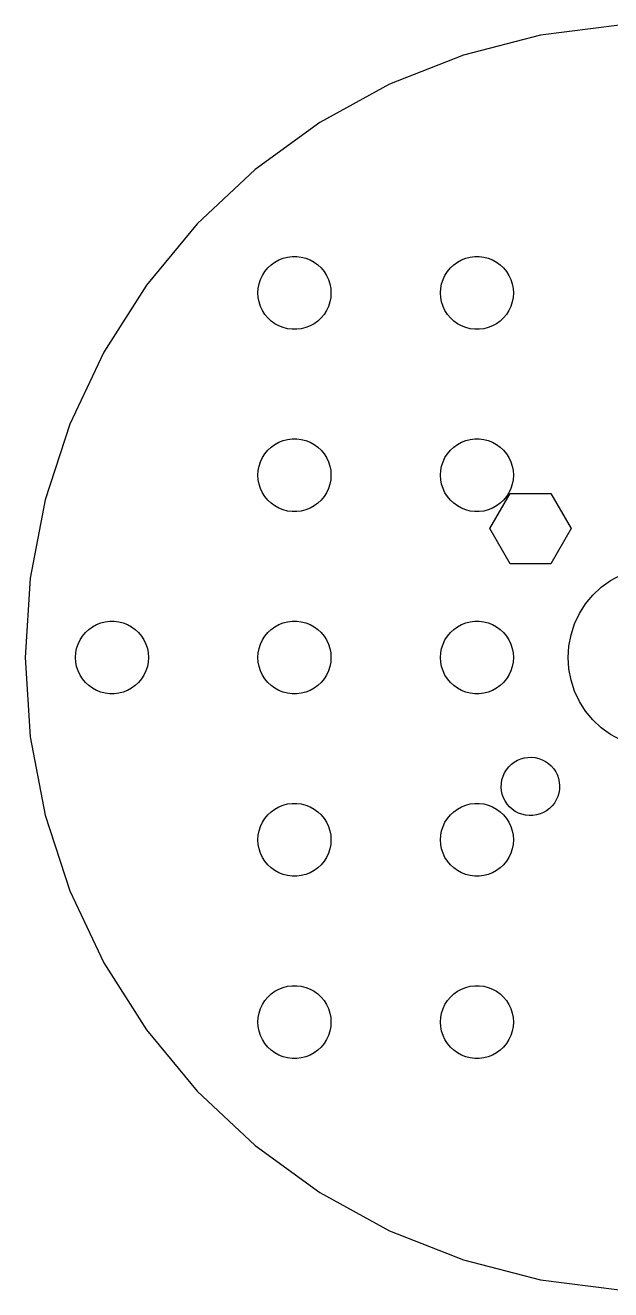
# Model space of a CAD drawing. Header units: metres. Extents: x -52 to 52, y -52 to 272.
# Drawn here: x -52.1 to -4, y 168 to 272 of the extents above; entities that cross this region are included whole.
import ezdxf

# ---------------------------------------------------------------- set-up
doc = ezdxf.new("R2010")
doc.units = ezdxf.units.M

msp = doc.modelspace()

# ---------------------------------------------------------------- linework, layer by layer
for p, q in [((-3.27295, 272.022), (-9.76724, 271.202)), ((-9.76724, 271.202), (-16.1075, 269.574)), ((-16.1075, 269.574), (-22.1937, 267.164)), ((-22.1937, 267.164), (-27.93, 264.011)), ((-27.93, 264.011), (-33.2257, 260.163)), ((-33.2257, 260.163), (-37.9975, 255.682)), ((-37.9975, 255.682), (-42.17, 250.638)), ((-31.2773, 252.714), (-30.927, 252.853)), ((-30.927, 252.853), (-30.5621, 252.947)), ((-30.5621, 252.947), (-30.1884, 252.994)), ((-30.1884, 252.994), (-29.8116, 252.994)), ((-29.8116, 252.994), (-29.4379, 252.947)), ((-29.4379, 252.947), (-29.0729, 252.853)), ((-29.0729, 252.853), (-28.7227, 252.714)), ((-16.2773, 252.714), (-15.927, 252.853)), ((-15.927, 252.853), (-15.5621, 252.947)), ((-15.5621, 252.947), (-15.1884, 252.994)), ((-15.1884, 252.994), (-14.8116, 252.994)), ((-14.8116, 252.994), (-14.4379, 252.947)), ((-14.4379, 252.947), (-14.0729, 252.853)), ((-14.0729, 252.853), (-13.7227, 252.714)), ((-32.427, 251.763), (-32.1869, 252.054)), ((-32.1869, 252.054), (-31.9123, 252.312)), ((-31.9123, 252.312), (-31.6075, 252.533)), ((-31.6075, 252.533), (-31.2773, 252.714)), ((-28.7227, 252.714), (-28.3925, 252.533)), ((-28.3925, 252.533), (-28.0877, 252.312)), ((-28.0877, 252.312), (-27.8131, 252.054)), ((-27.8131, 252.054), (-27.5729, 251.763)), ((-17.427, 251.763), (-17.1869, 252.054)), ((-17.1869, 252.054), (-16.9123, 252.312)), ((-16.9123, 252.312), (-16.6075, 252.533)), ((-16.6075, 252.533), (-16.2773, 252.714)), ((-13.7227, 252.714), (-13.3925, 252.533)), ((-13.3925, 252.533), (-13.0877, 252.312)), ((-13.0877, 252.312), (-12.8131, 252.054)), ((-12.8131, 252.054), (-12.5729, 251.763)), ((-32.9057, 250.746), (-32.7893, 251.104)), ((-32.7893, 251.104), (-32.6289, 251.445)), ((-32.6289, 251.445), (-32.427, 251.763)), ((-27.5729, 251.763), (-27.3711, 251.445)), ((-27.3711, 251.445), (-27.2107, 251.104)), ((-27.2107, 251.104), (-27.0942, 250.746)), ((-17.9057, 250.746), (-17.7893, 251.104)), ((-17.7893, 251.104), (-17.6289, 251.445)), ((-17.6289, 251.445), (-17.427, 251.763)), ((-12.5729, 251.763), (-12.3711, 251.445)), ((-12.3711, 251.445), (-12.2107, 251.104)), ((-12.2107, 251.104), (-12.0942, 250.746)), ((-42.17, 250.638), (-45.6775, 245.111)), ((-33, 250), (-32.9763, 250.376)), ((-32.9763, 249.624), (-33, 250)), ((-32.9763, 250.376), (-32.9057, 250.746)), ((-27.0942, 250.746), (-27.0237, 250.376)), ((-27.0237, 250.376), (-27, 250)), ((-27, 250), (-27.0237, 249.624)), ((-18, 250), (-17.9763, 250.376)), ((-17.9763, 249.624), (-18, 250)), ((-17.9763, 250.376), (-17.9057, 250.746)), ((-12.0942, 250.746), (-12.0237, 250.376)), ((-12.0237, 250.376), (-12, 250)), ((-12, 250), (-12.0237, 249.624)), ((-32.9057, 249.254), (-32.9763, 249.624)), ((-32.7893, 248.896), (-32.9057, 249.254)), ((-32.6289, 248.555), (-32.7893, 248.896)), ((-27.2107, 248.896), (-27.3711, 248.555)), ((-27.0942, 249.254), (-27.2107, 248.896)), ((-27.0237, 249.624), (-27.0942, 249.254)), ((-17.9057, 249.254), (-17.9763, 249.624)), ((-17.7893, 248.896), (-17.9057, 249.254)), ((-17.6289, 248.555), (-17.7893, 248.896)), ((-12.2107, 248.896), (-12.3711, 248.555)), ((-12.0942, 249.254), (-12.2107, 248.896)), ((-12.0237, 249.624), (-12.0942, 249.254)), ((-32.427, 248.237), (-32.6289, 248.555)), ((-32.1869, 247.946), (-32.427, 248.237)), ((-31.9123, 247.688), (-32.1869, 247.946)), ((-31.6075, 247.467), (-31.9123, 247.688)), ((-28.0877, 247.688), (-28.3925, 247.467)), ((-27.8131, 247.946), (-28.0877, 247.688)), ((-27.5729, 248.237), (-27.8131, 247.946)), ((-27.3711, 248.555), (-27.5729, 248.237)), ((-17.427, 248.237), (-17.6289, 248.555)), ((-17.1869, 247.946), (-17.427, 248.237)), ((-16.9123, 247.688), (-17.1869, 247.946)), ((-16.6075, 247.467), (-16.9123, 247.688)), ((-13.0877, 247.688), (-13.3925, 247.467)), ((-12.8131, 247.946), (-13.0877, 247.688)), ((-12.5729, 248.237), (-12.8131, 247.946)), ((-12.3711, 248.555), (-12.5729, 248.237)), ((-31.2773, 247.286), (-31.6075, 247.467)), ((-30.927, 247.147), (-31.2773, 247.286)), ((-30.5621, 247.053), (-30.927, 247.147)), ((-30.1884, 247.006), (-30.5621, 247.053)), ((-29.8116, 247.006), (-30.1884, 247.006)), ((-29.4379, 247.053), (-29.8116, 247.006)), ((-29.0729, 247.147), (-29.4379, 247.053)), ((-28.7227, 247.286), (-29.0729, 247.147)), ((-28.3925, 247.467), (-28.7227, 247.286)), ((-16.2773, 247.286), (-16.6075, 247.467)), ((-15.927, 247.147), (-16.2773, 247.286)), ((-15.5621, 247.053), (-15.927, 247.147)), ((-15.1884, 247.006), (-15.5621, 247.053)), ((-14.8116, 247.006), (-15.1884, 247.006)), ((-14.4379, 247.053), (-14.8116, 247.006)), ((-14.0729, 247.147), (-14.4379, 247.053)), ((-13.7227, 247.286), (-14.0729, 247.147)), ((-13.3925, 247.467), (-13.7227, 247.286)), ((-45.6775, 245.111), (-48.4646, 239.188)), ((-48.4646, 239.188), (-50.4874, 232.963)), ((-32.1869, 237.054), (-31.9123, 237.312)), ((-31.9123, 237.312), (-31.6075, 237.533)), ((-31.6075, 237.533), (-31.2773, 237.714)), ((-31.2773, 237.714), (-30.927, 237.853)), ((-30.927, 237.853), (-30.5621, 237.947)), ((-30.5621, 237.947), (-30.1884, 237.994)), ((-30.1884, 237.994), (-29.8116, 237.994)), ((-29.8116, 237.994), (-29.4379, 237.947)), ((-29.4379, 237.947), (-29.0729, 237.853)), ((-29.0729, 237.853), (-28.7227, 237.714)), ((-28.7227, 237.714), (-28.3925, 237.533)), ((-28.3925, 237.533), (-28.0877, 237.312)), ((-28.0877, 237.312), (-27.8131, 237.054)), ((-17.1869, 237.054), (-16.9123, 237.312)), ((-16.9123, 237.312), (-16.6075, 237.533)), ((-16.6075, 237.533), (-16.2773, 237.714)), ((-16.2773, 237.714), (-15.927, 237.853)), ((-15.927, 237.853), (-15.5621, 237.947)), ((-15.5621, 237.947), (-15.1884, 237.994)), ((-15.1884, 237.994), (-14.8116, 237.994)), ((-14.8116, 237.994), (-14.4379, 237.947)), ((-14.4379, 237.947), (-14.0729, 237.853)), ((-14.0729, 237.853), (-13.7227, 237.714)), ((-13.7227, 237.714), (-13.3925, 237.533)), ((-13.3925, 237.533), (-13.0877, 237.312)), ((-13.0877, 237.312), (-12.8131, 237.054)), ((-32.7893, 236.104), (-32.6289, 236.445)), ((-32.6289, 236.445), (-32.427, 236.763)), ((-32.427, 236.763), (-32.1869, 237.054)), ((-27.8131, 237.054), (-27.5729, 236.763)), ((-27.5729, 236.763), (-27.3711, 236.445)), ((-27.3711, 236.445), (-27.2107, 236.104)), ((-17.7893, 236.104), (-17.6289, 236.445)), ((-17.6289, 236.445), (-17.427, 236.763)), ((-17.427, 236.763), (-17.1869, 237.054)), ((-12.8131, 237.054), (-12.5729, 236.763)), ((-12.5729, 236.763), (-12.3711, 236.445)), ((-12.3711, 236.445), (-12.2107, 236.104)), ((-33, 235), (-32.9763, 235.376)), ((-32.9763, 235.376), (-32.9057, 235.746)), ((-32.9057, 235.746), (-32.7893, 236.104)), ((-27.2107, 236.104), (-27.0942, 235.746)), ((-27.0942, 235.746), (-27.0237, 235.376)), ((-27.0237, 235.376), (-27, 235)), ((-18, 235), (-17.9763, 235.376)), ((-17.9763, 235.376), (-17.9057, 235.746)), ((-17.9057, 235.746), (-17.7893, 236.104)), ((-12.2107, 236.104), (-12.0942, 235.746)), ((-12.0942, 235.746), (-12.0237, 235.376)), ((-12.0237, 235.376), (-12, 235)), ((-32.9763, 234.624), (-33, 235)), ((-32.9057, 234.254), (-32.9763, 234.624)), ((-32.7893, 233.896), (-32.9057, 234.254)), ((-27.0942, 234.254), (-27.2107, 233.896)), ((-27.0237, 234.624), (-27.0942, 234.254)), ((-27, 235), (-27.0237, 234.624)), ((-17.9763, 234.624), (-18, 235)), ((-17.9057, 234.254), (-17.9763, 234.624)), ((-17.7893, 233.896), (-17.9057, 234.254)), ((-12.0942, 234.254), (-12.2107, 233.896)), ((-12.0237, 234.624), (-12.0942, 234.254)), ((-12, 235), (-12.0237, 234.624)), ((-32.6289, 233.555), (-32.7893, 233.896)), ((-32.427, 233.237), (-32.6289, 233.555)), ((-32.1869, 232.946), (-32.427, 233.237)), ((-27.5729, 233.237), (-27.8131, 232.946)), ((-27.3711, 233.555), (-27.5729, 233.237)), ((-27.2107, 233.896), (-27.3711, 233.555)), ((-17.6289, 233.555), (-17.7893, 233.896)), ((-17.427, 233.237), (-17.6289, 233.555)), ((-17.1869, 232.946), (-17.427, 233.237)), ((-13.9536, 230.607), (-12.2803, 233.505)), ((-12.5729, 233.237), (-12.8131, 232.946)), ((-12.3711, 233.555), (-12.5729, 233.237)), ((-12.2107, 233.896), (-12.3711, 233.555)), ((-12.2803, 233.505), (-8.9337, 233.505)), ((-8.9337, 233.505), (-7.26041, 230.607)), ((-50.4874, 232.963), (-51.714, 226.533)), ((-31.9123, 232.688), (-32.1869, 232.946)), ((-31.6075, 232.467), (-31.9123, 232.688)), ((-31.2773, 232.286), (-31.6075, 232.467)), ((-30.927, 232.147), (-31.2773, 232.286)), ((-30.5621, 232.053), (-30.927, 232.147)), ((-30.1884, 232.006), (-30.5621, 232.053)), ((-29.4379, 232.053), (-29.8116, 232.006)), ((-29.0729, 232.147), (-29.4379, 232.053)), ((-28.7227, 232.286), (-29.0729, 232.147)), ((-28.3925, 232.467), (-28.7227, 232.286)), ((-28.0877, 232.688), (-28.3925, 232.467)), ((-27.8131, 232.946), (-28.0877, 232.688)), ((-16.9123, 232.688), (-17.1869, 232.946)), ((-16.6075, 232.467), (-16.9123, 232.688)), ((-16.2773, 232.286), (-16.6075, 232.467)), ((-15.927, 232.147), (-16.2773, 232.286)), ((-15.5621, 232.053), (-15.927, 232.147)), ((-15.1884, 232.006), (-15.5621, 232.053)), ((-14.4379, 232.053), (-14.8116, 232.006)), ((-14.0729, 232.147), (-14.4379, 232.053)), ((-13.7227, 232.286), (-14.0729, 232.147)), ((-13.3925, 232.467), (-13.7227, 232.286)), ((-13.0877, 232.688), (-13.3925, 232.467)), ((-12.8131, 232.946), (-13.0877, 232.688)), ((-29.8116, 232.006), (-30.1884, 232.006)), ((-14.8116, 232.006), (-15.1884, 232.006)), ((-12.2803, 227.709), (-13.9536, 230.607)), ((-7.26041, 230.607), (-8.9337, 227.709)), ((-8.9337, 227.709), (-12.2803, 227.709)), ((-51.714, 226.533), (-52.125, 220)), ((-5.46725, 225.134), (-4.78067, 225.779)), ((-4.78067, 225.779), (-4.01869, 226.332)), ((-4.01869, 226.332), (-3.19334, 226.786)), ((-6.06763, 224.408), (-5.46725, 225.134)), ((-6.5723, 223.613), (-6.06763, 224.408)), ((-46.6075, 222.533), (-46.2773, 222.714)), ((-46.2773, 222.714), (-45.927, 222.853)), ((-45.927, 222.853), (-45.5621, 222.947)), ((-45.5621, 222.947), (-45.1884, 222.994)), ((-45.1884, 222.994), (-44.8116, 222.994)), ((-44.8116, 222.994), (-44.4379, 222.947)), ((-44.4379, 222.947), (-44.0729, 222.853)), ((-44.0729, 222.853), (-43.7227, 222.714)), ((-43.7227, 222.714), (-43.3925, 222.533)), ((-31.6075, 222.533), (-31.2773, 222.714)), ((-31.2773, 222.714), (-30.927, 222.853)), ((-30.927, 222.853), (-30.5621, 222.947)), ((-30.5621, 222.947), (-30.1884, 222.994)), ((-30.1884, 222.994), (-29.8116, 222.994)), ((-29.8116, 222.994), (-29.4379, 222.947)), ((-29.4379, 222.947), (-29.0729, 222.853)), ((-29.0729, 222.853), (-28.7227, 222.714)), ((-28.7227, 222.714), (-28.3925, 222.533)), ((-16.6075, 222.533), (-16.2773, 222.714)), ((-16.2773, 222.714), (-15.927, 222.853)), ((-15.927, 222.853), (-15.5621, 222.947)), ((-15.5621, 222.947), (-15.1884, 222.994)), ((-15.1884, 222.994), (-14.8116, 222.994)), ((-14.8116, 222.994), (-14.4379, 222.947)), ((-14.4379, 222.947), (-14.0729, 222.853)), ((-14.0729, 222.853), (-13.7227, 222.714)), ((-13.7227, 222.714), (-13.3925, 222.533)), ((-7.26436, 221.865), (-6.97331, 222.761)), ((-6.97331, 222.761), (-6.5723, 223.613)), ((-47.6289, 221.445), (-47.427, 221.763)), ((-47.427, 221.763), (-47.1869, 222.054)), ((-47.1869, 222.054), (-46.9123, 222.312)), ((-46.9123, 222.312), (-46.6075, 222.533)), ((-43.3925, 222.533), (-43.0877, 222.312)), ((-43.0877, 222.312), (-42.8131, 222.054)), ((-42.8131, 222.054), (-42.5729, 221.763)), ((-42.5729, 221.763), (-42.3711, 221.445)), ((-32.6289, 221.445), (-32.427, 221.763)), ((-32.427, 221.763), (-32.1869, 222.054)), ((-32.1869, 222.054), (-31.9123, 222.312)), ((-31.9123, 222.312), (-31.6075, 222.533)), ((-28.3925, 222.533), (-28.0877, 222.312)), ((-28.0877, 222.312), (-27.8131, 222.054)), ((-27.8131, 222.054), (-27.5729, 221.763)), ((-27.5729, 221.763), (-27.3711, 221.445)), ((-17.6289, 221.445), (-17.427, 221.763)), ((-17.427, 221.763), (-17.1869, 222.054)), ((-17.1869, 222.054), (-16.9123, 222.312)), ((-16.9123, 222.312), (-16.6075, 222.533)), ((-13.3925, 222.533), (-13.0877, 222.312)), ((-13.0877, 222.312), (-12.8131, 222.054)), ((-12.8131, 222.054), (-12.5729, 221.763)), ((-12.5729, 221.763), (-12.3711, 221.445)), ((-7.44086, 220.94), (-7.26436, 221.865)), ((-47.9763, 220.376), (-47.9057, 220.746)), ((-47.9057, 220.746), (-47.7893, 221.104)), ((-47.7893, 221.104), (-47.6289, 221.445)), ((-42.3711, 221.445), (-42.2107, 221.104)), ((-42.2107, 221.104), (-42.0942, 220.746)), ((-42.0942, 220.746), (-42.0237, 220.376)), ((-32.9763, 220.376), (-32.9057, 220.746)), ((-32.9057, 220.746), (-32.7893, 221.104)), ((-32.7893, 221.104), (-32.6289, 221.445)), ((-27.3711, 221.445), (-27.2107, 221.104)), ((-27.2107, 221.104), (-27.0942, 220.746)), ((-27.0942, 220.746), (-27.0237, 220.376)), ((-17.9763, 220.376), (-17.9057, 220.746)), ((-17.9057, 220.746), (-17.7893, 221.104)), ((-17.7893, 221.104), (-17.6289, 221.445)), ((-12.3711, 221.445), (-12.2107, 221.104)), ((-12.2107, 221.104), (-12.0942, 220.746)), ((-12.0942, 220.746), (-12.0237, 220.376)), ((-7.5, 220), (-7.44086, 220.94)), ((-52.125, 220), (-51.714, 213.467)), ((-48, 220), (-47.9763, 220.376)), ((-47.9763, 219.624), (-48, 220)), ((-47.9057, 219.254), (-47.9763, 219.624)), ((-42.0237, 219.624), (-42.0942, 219.254)), ((-42.0237, 220.376), (-42, 220)), ((-42, 220), (-42.0237, 219.624)), ((-33, 220), (-32.9763, 220.376)), ((-32.9763, 219.624), (-33, 220)), ((-32.9057, 219.254), (-32.9763, 219.624)), ((-27.0237, 219.624), (-27.0942, 219.254)), ((-27.0237, 220.376), (-27, 220)), ((-27, 220), (-27.0237, 219.624)), ((-18, 220), (-17.9763, 220.376)), ((-17.9763, 219.624), (-18, 220)), ((-17.9057, 219.254), (-17.9763, 219.624)), ((-12.0237, 219.624), (-12.0942, 219.254)), ((-12.0237, 220.376), (-12, 220)), ((-12, 220), (-12.0237, 219.624)), ((-7.44086, 219.06), (-7.5, 220)), ((-47.7893, 218.896), (-47.9057, 219.254)), ((-47.6289, 218.555), (-47.7893, 218.896)), ((-47.427, 218.237), (-47.6289, 218.555)), ((-42.3711, 218.555), (-42.5729, 218.237)), ((-42.2107, 218.896), (-42.3711, 218.555)), ((-42.0942, 219.254), (-42.2107, 218.896)), ((-32.7893, 218.896), (-32.9057, 219.254)), ((-32.6289, 218.555), (-32.7893, 218.896)), ((-32.427, 218.237), (-32.6289, 218.555)), ((-27.3711, 218.555), (-27.5729, 218.237)), ((-27.2107, 218.896), (-27.3711, 218.555)), ((-27.0942, 219.254), (-27.2107, 218.896)), ((-17.7893, 218.896), (-17.9057, 219.254)), ((-17.6289, 218.555), (-17.7893, 218.896)), ((-17.427, 218.237), (-17.6289, 218.555)), ((-12.3711, 218.555), (-12.5729, 218.237)), ((-12.2107, 218.896), (-12.3711, 218.555)), ((-12.0942, 219.254), (-12.2107, 218.896)), ((-7.26436, 218.135), (-7.44086, 219.06)), ((-47.1869, 217.946), (-47.427, 218.237)), ((-46.9123, 217.688), (-47.1869, 217.946)), ((-46.6075, 217.467), (-46.9123, 217.688)), ((-46.2773, 217.286), (-46.6075, 217.467)), ((-43.3925, 217.467), (-43.7227, 217.286)), ((-43.0877, 217.688), (-43.3925, 217.467)), ((-42.8131, 217.946), (-43.0877, 217.688)), ((-42.5729, 218.237), (-42.8131, 217.946)), ((-32.1869, 217.946), (-32.427, 218.237)), ((-31.9123, 217.688), (-32.1869, 217.946)), ((-31.6075, 217.467), (-31.9123, 217.688)), ((-31.2773, 217.286), (-31.6075, 217.467)), ((-28.3925, 217.467), (-28.7227, 217.286)), ((-28.0877, 217.688), (-28.3925, 217.467)), ((-27.8131, 217.946), (-28.0877, 217.688)), ((-27.5729, 218.237), (-27.8131, 217.946)), ((-17.1869, 217.946), (-17.427, 218.237)), ((-16.9123, 217.688), (-17.1869, 217.946)), ((-16.6075, 217.467), (-16.9123, 217.688)), ((-16.2773, 217.286), (-16.6075, 217.467)), ((-13.3925, 217.467), (-13.7227, 217.286)), ((-13.0877, 217.688), (-13.3925, 217.467)), ((-12.8131, 217.946), (-13.0877, 217.688)), ((-12.5729, 218.237), (-12.8131, 217.946)), ((-6.97331, 217.239), (-7.26436, 218.135)), ((-45.927, 217.147), (-46.2773, 217.286)), ((-45.5621, 217.053), (-45.927, 217.147)), ((-45.1884, 217.006), (-45.5621, 217.053)), ((-44.8116, 217.006), (-45.1884, 217.006)), ((-44.4379, 217.053), (-44.8116, 217.006)), ((-44.0729, 217.147), (-44.4379, 217.053)), ((-43.7227, 217.286), (-44.0729, 217.147)), ((-30.927, 217.147), (-31.2773, 217.286)), ((-30.5621, 217.053), (-30.927, 217.147)), ((-30.1884, 217.006), (-30.5621, 217.053)), ((-29.8116, 217.006), (-30.1884, 217.006)), ((-29.4379, 217.053), (-29.8116, 217.006)), ((-29.0729, 217.147), (-29.4379, 217.053)), ((-28.7227, 217.286), (-29.0729, 217.147)), ((-15.927, 217.147), (-16.2773, 217.286)), ((-15.5621, 217.053), (-15.927, 217.147)), ((-15.1884, 217.006), (-15.5621, 217.053)), ((-14.8116, 217.006), (-15.1884, 217.006)), ((-14.4379, 217.053), (-14.8116, 217.006)), ((-14.0729, 217.147), (-14.4379, 217.053)), ((-13.7227, 217.286), (-14.0729, 217.147)), ((-6.5723, 216.387), (-6.97331, 217.239)), ((-6.06763, 215.592), (-6.5723, 216.387)), ((-5.46725, 214.866), (-6.06763, 215.592)), ((-4.78067, 214.221), (-5.46725, 214.866)), ((-51.714, 213.467), (-50.4874, 207.037)), ((-4.01869, 213.668), (-4.78067, 214.221)), ((-3.19334, 213.214), (-4.01869, 213.668)), ((-12.3905, 210.999), (-12.1752, 211.21)), ((-12.1752, 211.21), (-11.9351, 211.392)), ((-11.9351, 211.392), (-11.6741, 211.543)), ((-11.6741, 211.543), (-11.3963, 211.66)), ((-11.3963, 211.66), (-11.106, 211.741)), ((-11.106, 211.741), (-10.8078, 211.785)), ((-10.8078, 211.785), (-10.5065, 211.791)), ((-10.5065, 211.791), (-10.2067, 211.759)), ((-10.2067, 211.759), (-9.91331, 211.691)), ((-9.91331, 211.691), (-9.63083, 211.586)), ((-9.63083, 211.586), (-9.36372, 211.446)), ((-9.36372, 211.446), (-9.11624, 211.274)), ((-9.11624, 211.274), (-8.89226, 211.072)), ((-12.9436, 209.941), (-12.8565, 210.23)), ((-12.8565, 210.23), (-12.7339, 210.505)), ((-12.7339, 210.505), (-12.5777, 210.763)), ((-12.5777, 210.763), (-12.3905, 210.999)), ((-8.89226, 211.072), (-8.69533, 210.844)), ((-8.69533, 210.844), (-8.52853, 210.593)), ((-8.52853, 210.593), (-8.39452, 210.323)), ((-8.39452, 210.323), (-8.29539, 210.038)), ((-13.0065, 209.343), (-12.9939, 209.644)), ((-12.9812, 209.042), (-13.0065, 209.343)), ((-12.9939, 209.644), (-12.9436, 209.941)), ((-8.29539, 210.038), (-8.23274, 209.744)), ((-8.22014, 209.142), (-8.2704, 208.845)), ((-8.23274, 209.744), (-8.20752, 209.443)), ((-8.20752, 209.443), (-8.22014, 209.142)), ((-12.9186, 208.748), (-12.9812, 209.042)), ((-12.8195, 208.463), (-12.9186, 208.748)), ((-12.6855, 208.193), (-12.8195, 208.463)), ((-12.5187, 207.942), (-12.6855, 208.193)), ((-8.4801, 208.281), (-8.63623, 208.023)), ((-8.35751, 208.556), (-8.4801, 208.281)), ((-8.2704, 208.845), (-8.35751, 208.556)), ((-32.427, 206.763), (-32.1869, 207.054)), ((-32.1869, 207.054), (-31.9123, 207.312)), ((-31.9123, 207.312), (-31.6075, 207.533)), ((-31.6075, 207.533), (-31.2773, 207.714)), ((-31.2773, 207.714), (-30.927, 207.853)), ((-30.927, 207.853), (-30.5621, 207.947)), ((-30.5621, 207.947), (-30.1884, 207.994)), ((-30.1884, 207.994), (-29.8116, 207.994)), ((-29.8116, 207.994), (-29.4379, 207.947)), ((-29.4379, 207.947), (-29.0729, 207.853)), ((-29.0729, 207.853), (-28.7227, 207.714)), ((-28.7227, 207.714), (-28.3925, 207.533)), ((-28.3925, 207.533), (-28.0877, 207.312)), ((-28.0877, 207.312), (-27.8131, 207.054)), ((-27.8131, 207.054), (-27.5729, 206.763)), ((-17.427, 206.763), (-17.1869, 207.054)), ((-17.1869, 207.054), (-16.9123, 207.312)), ((-16.9123, 207.312), (-16.6075, 207.533)), ((-16.6075, 207.533), (-16.2773, 207.714)), ((-16.2773, 207.714), (-15.927, 207.853)), ((-15.927, 207.853), (-15.5621, 207.947)), ((-15.5621, 207.947), (-15.1884, 207.994)), ((-15.1884, 207.994), (-14.8116, 207.994)), ((-14.8116, 207.994), (-14.4379, 207.947)), ((-14.4379, 207.947), (-14.0729, 207.853)), ((-14.0729, 207.853), (-13.7227, 207.714)), ((-13.7227, 207.714), (-13.3925, 207.533)), ((-13.3925, 207.533), (-13.0877, 207.312)), ((-13.0877, 207.312), (-12.8131, 207.054)), ((-12.8131, 207.054), (-12.5729, 206.763)), ((-12.3217, 207.714), (-12.5187, 207.942)), ((-12.0977, 207.512), (-12.3217, 207.714)), ((-11.8503, 207.34), (-12.0977, 207.512)), ((-11.5832, 207.201), (-11.8503, 207.34)), ((-11.3007, 207.095), (-11.5832, 207.201)), ((-11.0072, 207.027), (-11.3007, 207.095)), ((-9.81772, 207.127), (-10.108, 207.045)), ((-9.53987, 207.243), (-9.81772, 207.127)), ((-9.27885, 207.394), (-9.53987, 207.243)), ((-9.03879, 207.576), (-9.27885, 207.394)), ((-8.82344, 207.787), (-9.03879, 207.576)), ((-8.63623, 208.023), (-8.82344, 207.787)), ((-50.4874, 207.037), (-48.4646, 200.812)), ((-32.9057, 205.746), (-32.7893, 206.104)), ((-32.7893, 206.104), (-32.6289, 206.445)), ((-32.6289, 206.445), (-32.427, 206.763)), ((-27.5729, 206.763), (-27.3711, 206.445)), ((-27.3711, 206.445), (-27.2107, 206.104)), ((-27.2107, 206.104), (-27.0942, 205.746)), ((-17.9057, 205.746), (-17.7893, 206.104)), ((-17.7893, 206.104), (-17.6289, 206.445)), ((-17.6289, 206.445), (-17.427, 206.763)), ((-12.5729, 206.763), (-12.3711, 206.445)), ((-12.3711, 206.445), (-12.2107, 206.104)), ((-12.2107, 206.104), (-12.0942, 205.746)), ((-10.7075, 206.995), (-11.0072, 207.027)), ((-10.4062, 207.001), (-10.7075, 206.995)), ((-10.108, 207.045), (-10.4062, 207.001)), ((-33, 205), (-32.9763, 205.376)), ((-32.9763, 204.624), (-33, 205)), ((-32.9763, 205.376), (-32.9057, 205.746)), ((-27.0942, 205.746), (-27.0237, 205.376)), ((-27.0237, 205.376), (-27, 205)), ((-27, 205), (-27.0237, 204.624)), ((-18, 205), (-17.9763, 205.376)), ((-17.9763, 204.624), (-18, 205)), ((-17.9763, 205.376), (-17.9057, 205.746)), ((-12.0942, 205.746), (-12.0237, 205.376)), ((-12.0237, 205.376), (-12, 205)), ((-12, 205), (-12.0237, 204.624)), ((-32.9057, 204.254), (-32.9763, 204.624)), ((-32.7893, 203.896), (-32.9057, 204.254)), ((-27.0942, 204.254), (-27.2107, 203.896)), ((-27.0237, 204.624), (-27.0942, 204.254)), ((-17.9057, 204.254), (-17.9763, 204.624)), ((-17.7893, 203.896), (-17.9057, 204.254)), ((-12.0942, 204.254), (-12.2107, 203.896)), ((-12.0237, 204.624), (-12.0942, 204.254)), ((-32.6289, 203.555), (-32.7893, 203.896)), ((-32.427, 203.237), (-32.6289, 203.555)), ((-32.1869, 202.946), (-32.427, 203.237)), ((-31.9123, 202.688), (-32.1869, 202.946)), ((-27.8131, 202.946), (-28.0877, 202.688)), ((-27.5729, 203.237), (-27.8131, 202.946)), ((-27.3711, 203.555), (-27.5729, 203.237)), ((-27.2107, 203.896), (-27.3711, 203.555)), ((-17.6289, 203.555), (-17.7893, 203.896)), ((-17.427, 203.237), (-17.6289, 203.555)), ((-17.1869, 202.946), (-17.427, 203.237)), ((-16.9123, 202.688), (-17.1869, 202.946)), ((-12.8131, 202.946), (-13.0877, 202.688)), ((-12.5729, 203.237), (-12.8131, 202.946)), ((-12.3711, 203.555), (-12.5729, 203.237)), ((-12.2107, 203.896), (-12.3711, 203.555)), ((-31.6075, 202.467), (-31.9123, 202.688)), ((-31.2773, 202.286), (-31.6075, 202.467)), ((-30.927, 202.147), (-31.2773, 202.286)), ((-30.5621, 202.053), (-30.927, 202.147)), ((-30.1884, 202.006), (-30.5621, 202.053)), ((-29.8116, 202.006), (-30.1884, 202.006)), ((-29.4379, 202.053), (-29.8116, 202.006)), ((-29.0729, 202.147), (-29.4379, 202.053)), ((-28.7227, 202.286), (-29.0729, 202.147)), ((-28.3925, 202.467), (-28.7227, 202.286)), ((-28.0877, 202.688), (-28.3925, 202.467)), ((-16.6075, 202.467), (-16.9123, 202.688)), ((-16.2773, 202.286), (-16.6075, 202.467)), ((-15.927, 202.147), (-16.2773, 202.286)), ((-15.5621, 202.053), (-15.927, 202.147)), ((-15.1884, 202.006), (-15.5621, 202.053)), ((-14.8116, 202.006), (-15.1884, 202.006)), ((-14.4379, 202.053), (-14.8116, 202.006)), ((-14.0729, 202.147), (-14.4379, 202.053)), ((-13.7227, 202.286), (-14.0729, 202.147)), ((-13.3925, 202.467), (-13.7227, 202.286)), ((-13.0877, 202.688), (-13.3925, 202.467)), ((-48.4646, 200.812), (-45.6775, 194.889)), ((-45.6775, 194.889), (-42.17, 189.362)), ((-31.9123, 192.312), (-31.6075, 192.533)), ((-31.6075, 192.533), (-31.2773, 192.714)), ((-31.2773, 192.714), (-30.927, 192.853)), ((-30.927, 192.853), (-30.5621, 192.947)), ((-30.5621, 192.947), (-30.1884, 192.994)), ((-30.1884, 192.994), (-29.8116, 192.994)), ((-29.8116, 192.994), (-29.4379, 192.947)), ((-29.4379, 192.947), (-29.0729, 192.853)), ((-29.0729, 192.853), (-28.7227, 192.714)), ((-28.7227, 192.714), (-28.3925, 192.533)), ((-28.3925, 192.533), (-28.0877, 192.312)), ((-16.9123, 192.312), (-16.6075, 192.533)), ((-16.6075, 192.533), (-16.2773, 192.714)), ((-16.2773, 192.714), (-15.927, 192.853)), ((-15.927, 192.853), (-15.5621, 192.947)), ((-15.5621, 192.947), (-15.1884, 192.994)), ((-15.1884, 192.994), (-14.8116, 192.994)), ((-14.8116, 192.994), (-14.4379, 192.947)), ((-14.4379, 192.947), (-14.0729, 192.853)), ((-14.0729, 192.853), (-13.7227, 192.714)), ((-13.7227, 192.714), (-13.3925, 192.533)), ((-13.3925, 192.533), (-13.0877, 192.312)), ((-32.7893, 191.104), (-32.6289, 191.445)), ((-32.6289, 191.445), (-32.427, 191.763)), ((-32.427, 191.763), (-32.1869, 192.054)), ((-32.1869, 192.054), (-31.9123, 192.312)), ((-28.0877, 192.312), (-27.8131, 192.054)), ((-27.8131, 192.054), (-27.5729, 191.763)), ((-27.5729, 191.763), (-27.3711, 191.445)), ((-27.3711, 191.445), (-27.2107, 191.104)), ((-17.7893, 191.104), (-17.6289, 191.445)), ((-17.6289, 191.445), (-17.427, 191.763)), ((-17.427, 191.763), (-17.1869, 192.054)), ((-17.1869, 192.054), (-16.9123, 192.312)), ((-13.0877, 192.312), (-12.8131, 192.054)), ((-12.8131, 192.054), (-12.5729, 191.763)), ((-12.5729, 191.763), (-12.3711, 191.445)), ((-12.3711, 191.445), (-12.2107, 191.104)), ((-32.9763, 190.376), (-32.9057, 190.746)), ((-32.9057, 190.746), (-32.7893, 191.104)), ((-27.2107, 191.104), (-27.0942, 190.746)), ((-27.0942, 190.746), (-27.0237, 190.376)), ((-17.9763, 190.376), (-17.9057, 190.746)), ((-17.9057, 190.746), (-17.7893, 191.104)), ((-12.2107, 191.104), (-12.0942, 190.746)), ((-12.0942, 190.746), (-12.0237, 190.376)), ((-42.17, 189.362), (-37.9975, 184.318)), ((-33, 190), (-32.9763, 190.376)), ((-32.9763, 189.624), (-33, 190)), ((-32.9057, 189.254), (-32.9763, 189.624)), ((-27.0237, 189.624), (-27.0942, 189.254)), ((-27.0237, 190.376), (-27, 190)), ((-27, 190), (-27.0237, 189.624)), ((-18, 190), (-17.9763, 190.376)), ((-17.9763, 189.624), (-18, 190)), ((-17.9057, 189.254), (-17.9763, 189.624)), ((-12.0237, 189.624), (-12.0942, 189.254)), ((-12.0237, 190.376), (-12, 190)), ((-12, 190), (-12.0237, 189.624)), ((-32.7893, 188.896), (-32.9057, 189.254)), ((-32.6289, 188.555), (-32.7893, 188.896)), ((-32.427, 188.237), (-32.6289, 188.555)), ((-27.3711, 188.555), (-27.5729, 188.237)), ((-27.2107, 188.896), (-27.3711, 188.555)), ((-27.0942, 189.254), (-27.2107, 188.896)), ((-17.7893, 188.896), (-17.9057, 189.254)), ((-17.6289, 188.555), (-17.7893, 188.896)), ((-17.427, 188.237), (-17.6289, 188.555)), ((-12.3711, 188.555), (-12.5729, 188.237)), ((-12.2107, 188.896), (-12.3711, 188.555)), ((-12.0942, 189.254), (-12.2107, 188.896)), ((-32.1869, 187.946), (-32.427, 188.237)), ((-31.9123, 187.688), (-32.1869, 187.946)), ((-31.6075, 187.467), (-31.9123, 187.688)), ((-31.2773, 187.286), (-31.6075, 187.467)), ((-30.927, 187.147), (-31.2773, 187.286)), ((-28.7227, 187.286), (-29.0729, 187.147)), ((-28.3925, 187.467), (-28.7227, 187.286)), ((-28.0877, 187.688), (-28.3925, 187.467)), ((-27.8131, 187.946), (-28.0877, 187.688)), ((-27.5729, 188.237), (-27.8131, 187.946)), ((-17.1869, 187.946), (-17.427, 188.237)), ((-16.9123, 187.688), (-17.1869, 187.946)), ((-16.6075, 187.467), (-16.9123, 187.688)), ((-16.2773, 187.286), (-16.6075, 187.467)), ((-15.927, 187.147), (-16.2773, 187.286)), ((-13.7227, 187.286), (-14.0729, 187.147)), ((-13.3925, 187.467), (-13.7227, 187.286)), ((-13.0877, 187.688), (-13.3925, 187.467)), ((-12.8131, 187.946), (-13.0877, 187.688)), ((-12.5729, 188.237), (-12.8131, 187.946)), ((-30.5621, 187.053), (-30.927, 187.147)), ((-30.1884, 187.006), (-30.5621, 187.053)), ((-29.8116, 187.006), (-30.1884, 187.006)), ((-29.4379, 187.053), (-29.8116, 187.006)), ((-29.0729, 187.147), (-29.4379, 187.053)), ((-15.5621, 187.053), (-15.927, 187.147)), ((-15.1884, 187.006), (-15.5621, 187.053)), ((-14.8116, 187.006), (-15.1884, 187.006)), ((-14.4379, 187.053), (-14.8116, 187.006)), ((-14.0729, 187.147), (-14.4379, 187.053)), ((-37.9975, 184.318), (-33.2257, 179.837)), ((-33.2257, 179.837), (-27.93, 175.989)), ((-27.93, 175.989), (-22.1937, 172.836)), ((-22.1937, 172.836), (-16.1075, 170.426)), ((-16.1075, 170.426), (-9.76724, 168.798)), ((-9.76724, 168.798), (-3.27295, 167.978))]:
    msp.add_line(p, q)

doc.saveas('drawing.dxf')
